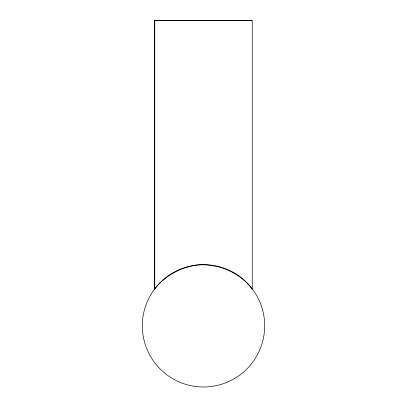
<?xml version="1.0" encoding="UTF-8"?>
<svg xmlns="http://www.w3.org/2000/svg" width="407" height="407" viewBox="0 0 407 407"><rect width="100%" height="100%" fill="white"/><g stroke="black" fill="none" stroke-linecap="round" stroke-linejoin="round"><path stroke-width="0.61" d="M154.808 288.889L154.584 289.235L154.584 20.35L252.019 20.35M156.492 286.62L154.782 289.296L154.782 20.411L252.218 20.411L252.218 289.143C239.733 272.415 218.737 263.609 198.067 264.972C182.015 266.865 167.236 274.547 156.492 286.62M164.27 372.766A61.187 61.187 0 0 0 263.777 336.309A61.187 61.187 0 0 0 182.453 268.361A61.187 61.187 0 0 0 164.27 372.766"/></g></svg>
